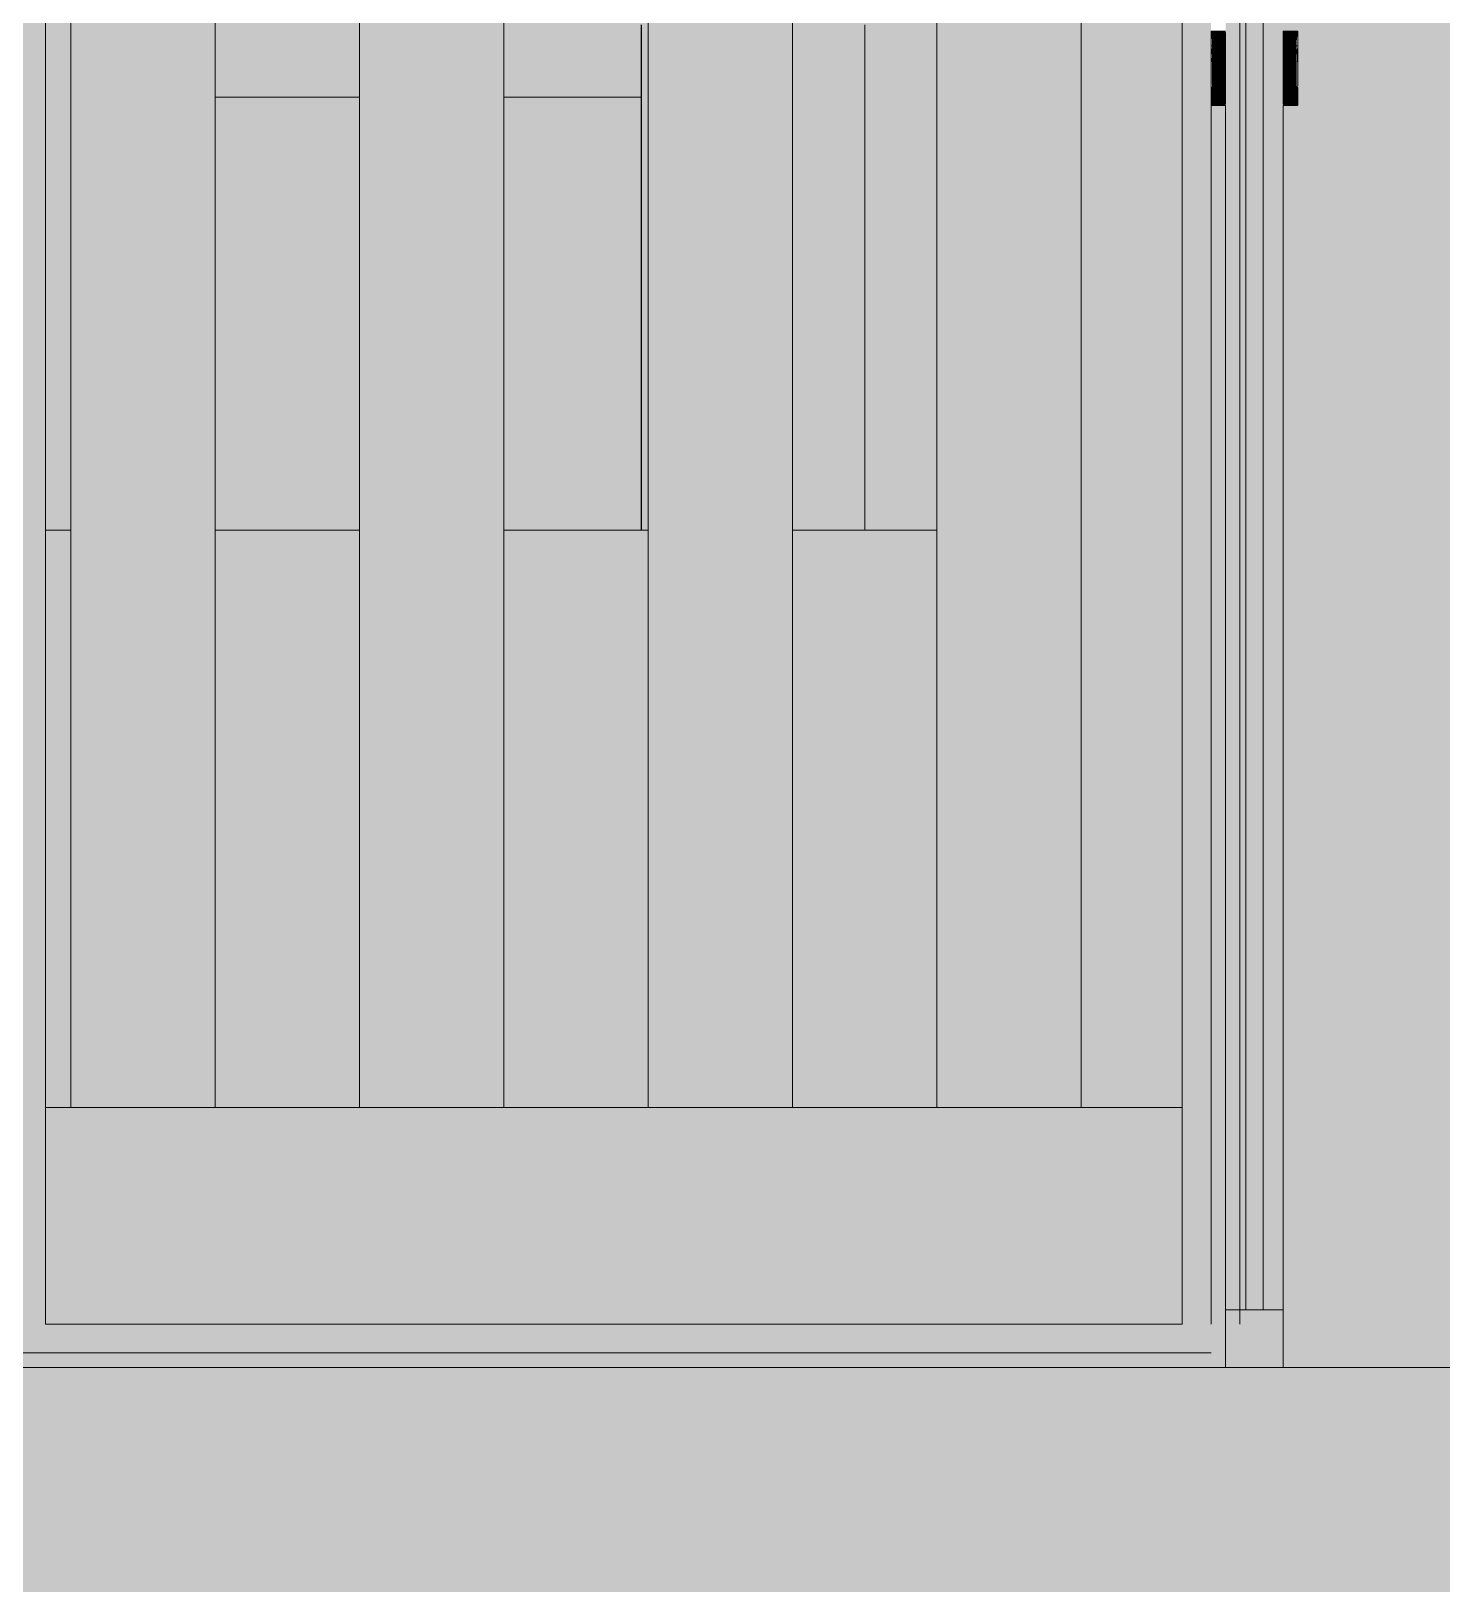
# Model space of a CAD drawing. Header units: centimetres. Extents: x -4381 to 5639, y -3920 to 4826.
# Drawn here: x 70.039 to 71.017, y 32.054 to 33.129 of the extents above; entities that cross this region are included whole.
import ezdxf
from ezdxf.xclip import XClip

# ---------------------------------------------------------------- set-up
doc = ezdxf.new("R2010")
doc.units = ezdxf.units.CM
doc.header["$MEASUREMENT"] = 0
doc.header["$XCLIPFRAME"] = 0
doc.set_wipeout_variables(frame=1)
doc.linetypes.add('Wipeout_Contour', pattern=[100, 0, -100])
for name, color, linetype, lineweight in [('01- MOBILIER_Pen_No__7', 7, 'Continuous', 5), ('Dalles_Pen_No__1', 7, 'Continuous', 5), ('Structural - Bearing_Pen_No__1', 7, 'Continuous', 5), ('Structural - Bearing_Pen_No__101', 252, 'Continuous', 5), ('Structural - Bearing_Pen_No__18', 9, 'Continuous', 5), ('Structural - Bearing_Pen_No__2', 8, 'Continuous', 5)]:
    doc.layers.add(name, color=color, linetype=linetype, lineweight=lineweight)
for name, color, linetype in [('Dalles', 7, 'Continuous'), ('Drawing & Figure', 7, 'Continuous'), ('Structural - Bearing', 7, 'Continuous')]:
    doc.layers.add(name, color=color, linetype=linetype)
for name, color, linetype, lineweight, true_color in [('Structural - Bearing_Pen_No__102', 7, 'Continuous', 5, 0xcccccc), ('Structural - Bearing_Pen_No__112', 7, 'Continuous', 5, 0xd5aaaa), ('Structural - Bearing_Pen_No__186', 7, 'Continuous', 5, 0xe8e8e8), ('Structural - Bearing_Pen_No__62', 7, 'Continuous', 5, 0xaaaaaa)]:
    doc.layers.add(name, color=color, linetype=linetype, lineweight=lineweight, true_color=true_color)

# ---------------------------------------------------------------- blocks, each defined once
blk = doc.blocks.new('Drawing_7_7', base_point=(-363.0919, 32.2036))
at = {"color": 254, "linetype": 'Wipeout_Contour', "lineweight": 0, "ltscale": 1651.164971}
blk.add_wipeout([(70.8869, 35.4036), (70.8869, 34.3036), (70.9069, 34.3036), (70.9069, 33.2294), (70.9169, 33.2294), (70.9169, 33.2136), (70.9619, 33.2136), (70.969, 33.2107), (70.9719, 33.2036), (70.969, 33.1965), (70.9619, 33.1936), (70.9169, 33.1936), (70.9169, 33.1778), (70.9069, 33.1778), (70.9069, 33.1294), (70.9169, 33.1294), (70.9169, 33.0778), (70.9069, 33.0778), (70.9069, 32.2036), (71.1669, 32.2036), (71.1669, 35.4036)], dxfattribs=at).dxf.layer = 'Structural - Bearing'
at = {"color": 254, "linetype": 'Wipeout_Contour', "lineweight": 0, "ltscale": 311.122621}
blk.add_wipeout([(70.0494, 35.3736), (70.0294, 35.3736), (70.0294, 32.2336), (70.0494, 32.2336)], dxfattribs=at).dxf.layer = 'Structural - Bearing'
at = {"color": 254, "linetype": 'Wipeout_Contour', "lineweight": 0, "ltscale": 312.146493}
blk.add_wipeout([(70.8369, 33.1936), (70.8369, 32.2336), (70.8569, 32.2336), (70.8569, 33.1936)], dxfattribs=at).dxf.layer = 'Structural - Bearing'
at = {"color": 254, "linetype": 'Wipeout_Contour', "lineweight": 0, "ltscale": 461.90115}
blk.add_wipeout([(69.1919, 32.2036), (70.8669, 32.2036), (70.8669, 32.2136), (69.2019, 32.2136), (69.2019, 32.2236), (69.1919, 32.2236)], dxfattribs=at).dxf.layer = 'Structural - Bearing'
at = {"layer": 'Dalles', "linetype": 'Continuous', "lineweight": 0, "ltscale": 10, "true_color": 0x000000}
for points in [[(67.5169, 32.2036), (67.5169, 31.9036), (70.8669, 31.9036), (70.8669, 32.2036)], [(88.2669, 31.9036), (88.2669, 32.2036), (70.8669, 32.2036), (70.8669, 31.9036)]]:
    blk.add_hatch(color=18, dxfattribs=at).paths.add_polyline_path(points)
at = {"layer": 'Structural - Bearing_Pen_No__112', "linetype": 'Continuous', "ltscale": 10}
blk.add_hatch(color=256, dxfattribs=at).paths.add_polyline_path([(70.8869, 35.4036), (70.8869, 34.3036), (70.9069, 34.3036), (70.9069, 33.2294), (70.9169, 33.2294), (70.9169, 33.2136), (70.9619, 33.2136), (70.969, 33.2107), (70.9719, 33.2036), (70.969, 33.1965), (70.9619, 33.1936), (70.9169, 33.1936), (70.9169, 33.1778), (70.9069, 33.1778), (70.9069, 33.1294), (70.9169, 33.1294), (70.9169, 33.0778), (70.9069, 33.0778), (70.9069, 32.2036), (71.1669, 32.2036), (71.1669, 35.4036)])
at = {"layer": 'Structural - Bearing_Pen_No__18', "linetype": 'Continuous', "ltscale": 10}
for points in [[(70.0494, 35.3736), (70.0294, 35.3736), (70.0294, 32.2336), (70.0494, 32.2336)], [(70.8369, 33.1936), (70.8369, 32.2336), (70.8569, 32.2336), (70.8569, 33.1936)], [(69.1919, 32.2036), (70.8669, 32.2036), (70.8669, 32.2136), (69.2019, 32.2136), (69.2019, 32.2236), (69.1919, 32.2236)]]:
    blk.add_hatch(color=256, dxfattribs=at).paths.add_polyline_path(points)
at = {"layer": 'Dalles_Pen_No__1', "linetype": 'Continuous', "ltscale": 10}
for p, q in [((70.8669, 32.2036), (67.5169, 32.2036)), ((70.9069, 32.2036), (70.8669, 32.2036)), ((76.5169, 32.2036), (70.9069, 32.2036))]:
    blk.add_line(p, q, dxfattribs=at)
at = {"color": 254, "linetype": 'Wipeout_Contour', "lineweight": 0, "ltscale": 233.976039}
blk.add_wipeout([(70.8579, 33.108), (70.8579, 33.1133), (70.8569, 33.108)], dxfattribs=at).dxf.layer = 'Structural - Bearing'
at = {"color": 254, "linetype": 'Wipeout_Contour', "lineweight": 0, "ltscale": 313.067346}
blk.add_wipeout([(70.9169, 33.108), (70.9169, 33.1133), (70.9159, 33.1133), (70.9159, 33.108)], dxfattribs=at).dxf.layer = 'Structural - Bearing'
at = {"color": 254, "linetype": 'Wipeout_Contour', "lineweight": 0, "ltscale": 465.211169}
blk.add_wipeout([(70.8569, 32.2136), (70.8569, 32.2336), (70.8369, 32.2336), (70.0494, 32.2336), (70.0294, 32.2336), (70.0294, 32.2136)], dxfattribs=at).dxf.layer = 'Structural - Bearing'
at = {"layer": 'Structural - Bearing_Pen_No__18', "linetype": 'Continuous', "ltscale": 10}
blk.add_hatch(color=256, dxfattribs=at).paths.add_polyline_path([(70.8569, 32.2136), (70.8569, 32.2336), (70.8369, 32.2336), (70.0494, 32.2336), (70.0294, 32.2336), (70.0294, 32.2136)])
at = {"layer": 'Structural - Bearing_Pen_No__186', "linetype": 'Continuous', "ltscale": 10}
for points in [[(70.8579, 33.108), (70.8579, 33.1133), (70.8569, 33.108)], [(70.9169, 33.108), (70.9169, 33.1133), (70.9159, 33.1133), (70.9159, 33.108)]]:
    blk.add_hatch(color=256, dxfattribs=at).paths.add_polyline_path(points)
at = {"layer": 'Structural - Bearing_Pen_No__1', "linetype": 'Continuous', "ltscale": 10}
blk.add_line((70.0294, 32.2136), (70.8569, 32.2136), dxfattribs=at)
at = {"color": 254, "linetype": 'Wipeout_Contour', "lineweight": 0, "ltscale": 934.205659}
blk.add_wipeout([(70.8369, 35.3736), (70.0494, 35.3736), (70.0494, 32.2336), (70.8369, 32.2336), (70.8369, 33.1936), (70.8269, 33.1936), (70.8119, 33.1936), (70.8048, 33.1965), (70.8019, 33.2036), (70.8048, 33.2107), (70.8119, 33.2136), (70.8369, 33.2136)], dxfattribs=at).dxf.layer = 'Structural - Bearing'
at = {"color": 254, "linetype": 'Wipeout_Contour', "lineweight": 0, "ltscale": 782.466216}
blk.add_wipeout([(70.8579, 33.108), (70.8569, 33.1065), (70.8569, 33.1036), (70.8569, 33.1007), (70.8569, 33.095), (70.8569, 33.0911), (70.8579, 33.095), (70.8579, 33.1007), (70.8579, 33.1036), (70.8579, 33.1065)], dxfattribs=at).dxf.layer = 'Structural - Bearing'
at = {"color": 254, "linetype": 'Wipeout_Contour', "lineweight": 0, "ltscale": 939.522437}
blk.add_wipeout([(70.9169, 33.108), (70.9159, 33.108), (70.9159, 33.1065), (70.9159, 33.1036), (70.9159, 33.1007), (70.9159, 33.095), (70.9159, 33.0911), (70.9169, 33.0911), (70.9169, 33.095), (70.9169, 33.1007), (70.9169, 33.1036), (70.9169, 33.1065)], dxfattribs=at).dxf.layer = 'Structural - Bearing'
at = {"color": 254, "linetype": 'Wipeout_Contour', "lineweight": 0, "ltscale": 312.103492}
blk.add_wipeout([(70.8669, 33.0778), (70.8569, 33.0778), (70.8569, 32.2336), (70.8669, 32.2336)], dxfattribs=at).dxf.layer = 'Structural - Bearing'
at = {"layer": 'Structural - Bearing', "linetype": 'Continuous', "lineweight": 0, "ltscale": 10, "true_color": 0x000000}
blk.add_hatch(color=18, dxfattribs=at).paths.add_polyline_path([(70.8769, 32.2336), (70.8569, 32.2336), (70.8569, 32.2136), (70.8769, 32.2136)])
blk.add_hatch(color=18, dxfattribs=at).paths.add_polyline_path([(70.8769, 32.2336), (70.8569, 32.2336), (70.8569, 32.2136), (70.8769, 32.2136)])
at = {"layer": 'Structural - Bearing_Pen_No__102', "linetype": 'Continuous', "ltscale": 10}
blk.add_hatch(color=256, dxfattribs=at).paths.add_polyline_path([(70.8369, 35.3736), (70.0494, 35.3736), (70.0494, 32.2336), (70.8369, 32.2336), (70.8369, 33.1936), (70.8269, 33.1936), (70.8119, 33.1936), (70.8048, 33.1965), (70.8019, 33.2036), (70.8048, 33.2107), (70.8119, 33.2136), (70.8369, 33.2136)])
at = {"layer": 'Structural - Bearing_Pen_No__18', "linetype": 'Continuous', "ltscale": 10}
for points in [[(70.8579, 33.108), (70.8569, 33.1065), (70.8569, 33.1036), (70.8569, 33.1007), (70.8569, 33.095), (70.8569, 33.0911), (70.8579, 33.095), (70.8579, 33.1007), (70.8579, 33.1036), (70.8579, 33.1065)], [(70.9169, 33.108), (70.9159, 33.108), (70.9159, 33.1065), (70.9159, 33.1036), (70.9159, 33.1007), (70.9159, 33.095), (70.9159, 33.0911), (70.9169, 33.0911), (70.9169, 33.095), (70.9169, 33.1007), (70.9169, 33.1036), (70.9169, 33.1065)], [(70.8669, 33.0778), (70.8569, 33.0778), (70.8569, 32.2336), (70.8669, 32.2336)]]:
    blk.add_hatch(color=256, dxfattribs=at).paths.add_polyline_path(points)
at = {"layer": '01- MOBILIER_Pen_No__7', "linetype": 'Continuous', "ltscale": 10}
for p, q in [((70.4621, 33.1336), (70.4621, 32.7836)), ((70.4622, 33.1336), (70.4622, 32.7836)), ((70.6169, 33.1336), (70.6169, 32.7836)), ((70.1669, 33.0836), (70.2669, 33.0836)), ((70.3669, 33.0836), (70.4621, 33.0836)), ((70.6669, 33.0836), (70.6669, 32.7836)), ((70.0494, 32.7836), (70.0669, 32.7836)), ((70.1669, 32.7836), (70.2669, 32.7836)), ((70.3669, 32.7836), (70.4669, 32.7836)), ((70.5669, 32.7836), (70.6669, 32.7836))]:
    blk.add_line(p, q, dxfattribs=at)
at = {"layer": 'Dalles_Pen_No__1', "linetype": 'Continuous', "ltscale": 10}
for p, q in [((70.0669, 32.3836), (70.0494, 32.3836)), ((70.2669, 32.3836), (70.1669, 32.3836)), ((70.4669, 32.3836), (70.3669, 32.3836)), ((70.6669, 32.3836), (70.5669, 32.3836)), ((70.8369, 32.3836), (70.7669, 32.3836))]:
    blk.add_line(p, q, dxfattribs=at)
at = {"layer": 'Structural - Bearing_Pen_No__1', "linetype": 'Continuous', "ltscale": 10}
for p, q in [((70.0494, 35.3736), (70.0494, 32.2336)), ((70.0669, 32.3836), (70.0669, 35.3736)), ((70.1669, 32.3836), (70.1669, 35.3736)), ((70.2669, 32.3836), (70.2669, 35.3736)), ((70.3669, 32.3836), (70.3669, 35.3736)), ((70.4669, 32.3836), (70.4669, 35.3736)), ((70.5669, 32.3836), (70.5669, 35.3736)), ((70.6669, 32.3836), (70.6669, 35.3736)), ((70.7669, 32.3836), (70.7669, 35.3736)), ((70.8369, 32.2336), (70.8369, 33.1936)), ((70.0669, 32.3836), (70.1669, 32.3836)), ((70.2669, 32.3836), (70.3669, 32.3836)), ((70.4669, 32.3836), (70.5669, 32.3836)), ((70.6669, 32.3836), (70.7669, 32.3836)), ((70.0494, 32.2336), (70.8369, 32.2336))]:
    blk.add_line(p, q, dxfattribs=at)
at = {"color": 254, "linetype": 'Wipeout_Contour', "lineweight": 0, "ltscale": 390.290206}
blk.add_wipeout([(70.8579, 33.1133), (70.8579, 33.1153), (70.8579, 33.1188), (70.8569, 33.1153), (70.8569, 33.1133)], dxfattribs=at).dxf.layer = 'Structural - Bearing'
at = {"color": 254, "linetype": 'Wipeout_Contour', "lineweight": 0, "ltscale": 390.557633}
blk.add_wipeout([(70.9169, 33.1133), (70.9169, 33.1153), (70.9169, 33.1188), (70.9159, 33.1153), (70.9159, 33.1133)], dxfattribs=at).dxf.layer = 'Structural - Bearing'
at = {"color": 254, "linetype": 'Wipeout_Contour', "lineweight": 0, "ltscale": 233.951444}
blk.add_wipeout([(70.8579, 33.09), (70.8579, 33.0911), (70.8569, 33.09)], dxfattribs=at).dxf.layer = 'Structural - Bearing'
at = {"color": 254, "linetype": 'Wipeout_Contour', "lineweight": 0, "ltscale": 312.819661}
blk.add_wipeout([(70.8668, 33.0788), (70.8668, 33.0811), (70.858, 33.0811), (70.858, 33.0788)], dxfattribs=at).dxf.layer = 'Structural - Bearing'
at = {"color": 254, "linetype": 'Wipeout_Contour', "lineweight": 0, "ltscale": 313.03332}
blk.add_wipeout([(70.9169, 33.09), (70.9169, 33.0911), (70.9159, 33.0911), (70.9159, 33.09)], dxfattribs=at).dxf.layer = 'Structural - Bearing'
at = {"layer": 'Structural - Bearing_Pen_No__101', "linetype": 'Continuous', "ltscale": 10}
for points in [[(70.8579, 33.1133), (70.8579, 33.1153), (70.8579, 33.1188), (70.8569, 33.1153), (70.8569, 33.1133)], [(70.9169, 33.1133), (70.9169, 33.1153), (70.9169, 33.1188), (70.9159, 33.1153), (70.9159, 33.1133)]]:
    blk.add_hatch(color=256, dxfattribs=at).paths.add_polyline_path(points)
at = {"layer": 'Structural - Bearing_Pen_No__186', "linetype": 'Continuous', "ltscale": 10}
for points in [[(70.8579, 33.09), (70.8579, 33.0911), (70.8569, 33.09)], [(70.8668, 33.0788), (70.8668, 33.0811), (70.858, 33.0811), (70.858, 33.0788)], [(70.9169, 33.09), (70.9169, 33.0911), (70.9159, 33.0911), (70.9159, 33.09)]]:
    blk.add_hatch(color=256, dxfattribs=at).paths.add_polyline_path(points)
at = {"color": 254, "linetype": 'Wipeout_Contour', "lineweight": 0, "ltscale": 312.889728}
blk.add_wipeout([(70.858, 33.1166), (70.8668, 33.1166), (70.8668, 33.1261), (70.858, 33.1261)], dxfattribs=at).dxf.layer = 'Structural - Bearing'
at = {"color": 254, "linetype": 'Wipeout_Contour', "lineweight": 0, "ltscale": 313.067297}
blk.add_wipeout([(70.9158, 33.1166), (70.9158, 33.1261), (70.907, 33.1261), (70.907, 33.1166)], dxfattribs=at).dxf.layer = 'Structural - Bearing'
at = {"color": 254, "linetype": 'Wipeout_Contour', "lineweight": 0, "ltscale": 312.8296}
blk.add_wipeout([(70.858, 33.0811), (70.8668, 33.0811), (70.8668, 33.0906), (70.858, 33.0906)], dxfattribs=at).dxf.layer = 'Structural - Bearing'
at = {"layer": 'Structural - Bearing_Pen_No__186', "linetype": 'Continuous', "ltscale": 10}
blk.add_hatch(color=256, dxfattribs=at).paths.add_polyline_path([(70.858, 33.0811), (70.8668, 33.0811), (70.8668, 33.0906), (70.858, 33.0906)])
at = {"layer": 'Structural - Bearing_Pen_No__2', "linetype": 'Continuous', "ltscale": 10}
for points in [[(70.858, 33.1166), (70.8668, 33.1166), (70.8668, 33.1261), (70.858, 33.1261)], [(70.9158, 33.1166), (70.9158, 33.1261), (70.907, 33.1261), (70.907, 33.1166)]]:
    blk.add_hatch(color=256, dxfattribs=at).paths.add_polyline_path(points)
at = {"layer": 'Structural - Bearing_Pen_No__1', "linetype": 'Continuous', "ltscale": 10}
blk.add_line((70.8569, 33.0778), (70.8569, 32.2336), dxfattribs=at)
at = {"color": 254, "linetype": 'Wipeout_Contour', "lineweight": 0, "ltscale": 312.899747}
blk.add_wipeout([(70.858, 33.1261), (70.8668, 33.1261), (70.8668, 33.1284), (70.858, 33.1284)], dxfattribs=at).dxf.layer = 'Structural - Bearing'
at = {"color": 254, "linetype": 'Wipeout_Contour', "lineweight": 0, "ltscale": 313.07731}
blk.add_wipeout([(70.9158, 33.1261), (70.9158, 33.1284), (70.907, 33.1284), (70.907, 33.1261)], dxfattribs=at).dxf.layer = 'Structural - Bearing'
at = {"color": 254, "linetype": 'Wipeout_Contour', "lineweight": 0, "ltscale": 312.870645}
blk.add_wipeout([(70.858, 33.1036), (70.8668, 33.1036), (70.8668, 33.1166), (70.858, 33.1166)], dxfattribs=at).dxf.layer = 'Structural - Bearing'
at = {"color": 254, "linetype": 'Wipeout_Contour', "lineweight": 0, "ltscale": 313.048225}
blk.add_wipeout([(70.9158, 33.1036), (70.9158, 33.1166), (70.907, 33.1166), (70.907, 33.1036)], dxfattribs=at).dxf.layer = 'Structural - Bearing'
at = {"layer": 'Structural - Bearing_Pen_No__101', "linetype": 'Continuous', "ltscale": 10}
for points in [[(70.858, 33.1261), (70.8668, 33.1261), (70.8668, 33.1284), (70.858, 33.1284)], [(70.9158, 33.1261), (70.9158, 33.1284), (70.907, 33.1284), (70.907, 33.1261)]]:
    blk.add_hatch(color=256, dxfattribs=at).paths.add_polyline_path(points)
at = {"layer": 'Structural - Bearing_Pen_No__62', "linetype": 'Continuous', "ltscale": 10}
for points in [[(70.858, 33.1036), (70.8668, 33.1036), (70.8668, 33.1166), (70.858, 33.1166)], [(70.9158, 33.1036), (70.9158, 33.1166), (70.907, 33.1166), (70.907, 33.1036)]]:
    blk.add_hatch(color=256, dxfattribs=at).paths.add_polyline_path(points)
at = {"layer": 'Structural - Bearing_Pen_No__1', "linetype": 'Continuous', "ltscale": 10}
for p, q in [((70.8569, 33.1191), (70.8569, 33.1188)), ((70.8579, 33.1191), (70.8569, 33.1191)), ((70.8579, 33.1188), (70.8579, 33.1191)), ((70.8579, 33.1188), (70.8579, 33.1153)), ((70.8579, 33.1133), (70.8579, 33.1153)), ((70.9159, 33.1191), (70.9159, 33.1188)), ((70.9169, 33.1191), (70.9159, 33.1191)), ((70.9159, 33.1188), (70.9159, 33.1153)), ((70.9159, 33.1153), (70.9159, 33.1133)), ((70.9169, 33.1188), (70.9169, 33.1191)), ((70.9169, 33.1188), (70.9169, 33.1153)), ((70.9169, 33.1133), (70.9169, 33.1153))]:
    blk.add_line(p, q, dxfattribs=at)
at = {"layer": 'Structural - Bearing_Pen_No__1', "linetype": 'Continuous', "ltscale": 10, "flags": 128}
for points in [[(70.8569, 33.1293), (70.8569, 33.1191)], [(70.8579, 33.1283), (70.8579, 33.1191)], [(70.9159, 33.1283), (70.9159, 33.1191)], [(70.9169, 33.1293), (70.9169, 33.1191)]]:
    blk.add_lwpolyline(points, dxfattribs=at)
at = {"color": 254, "linetype": 'Wipeout_Contour', "lineweight": 0, "ltscale": 312.848637}
blk.add_wipeout([(70.858, 33.0906), (70.8668, 33.0906), (70.8668, 33.1036), (70.858, 33.1036)], dxfattribs=at).dxf.layer = 'Structural - Bearing'
at = {"color": 254, "linetype": 'Wipeout_Contour', "lineweight": 0, "ltscale": 313.026229}
blk.add_wipeout([(70.9158, 33.0906), (70.9158, 33.1036), (70.907, 33.1036), (70.907, 33.0906)], dxfattribs=at).dxf.layer = 'Structural - Bearing'
at = {"layer": 'Structural - Bearing_Pen_No__102', "linetype": 'Continuous', "ltscale": 10}
for points in [[(70.858, 33.0906), (70.8668, 33.0906), (70.8668, 33.1036), (70.858, 33.1036)], [(70.9158, 33.0906), (70.9158, 33.1036), (70.907, 33.1036), (70.907, 33.0906)]]:
    blk.add_hatch(color=256, dxfattribs=at).paths.add_polyline_path(points)
at = {"layer": 'Structural - Bearing_Pen_No__1', "linetype": 'Continuous', "ltscale": 10}
for p, q in [((70.8569, 33.1191), (70.8569, 33.09)), ((70.8579, 33.108), (70.8579, 33.1133)), ((70.9169, 33.108), (70.9169, 33.1133)), ((70.8579, 33.108), (70.8579, 33.1065)), ((70.8579, 33.1065), (70.8579, 33.1036)), ((70.8579, 33.1036), (70.8579, 33.1007)), ((70.9159, 33.1065), (70.9159, 33.108)), ((70.9159, 33.1065), (70.9159, 33.1036)), ((70.9159, 33.1036), (70.9159, 33.1007)), ((70.9169, 33.108), (70.9169, 33.1065)), ((70.9169, 33.1065), (70.9169, 33.1036)), ((70.9169, 33.1036), (70.9169, 33.1007)), ((70.8579, 33.1007), (70.8579, 33.095)), ((70.8579, 33.095), (70.8579, 33.0911)), ((70.8569, 33.09), (70.8569, 33.0911)), ((70.8579, 33.09), (70.8569, 33.09)), ((70.8579, 33.0911), (70.8579, 33.09))]:
    blk.add_line(p, q, dxfattribs=at)
at = {"layer": 'Structural - Bearing_Pen_No__1', "linetype": 'Continuous', "ltscale": 10, "flags": 128}
for points in [[(70.8569, 33.09), (70.8569, 33.0778)], [(70.8579, 33.09), (70.8579, 33.0788)]]:
    blk.add_lwpolyline(points, dxfattribs=at)
at = {"color": 254, "linetype": 'Wipeout_Contour', "lineweight": 0, "ltscale": 313.007203}
blk.add_wipeout([(70.9158, 33.0811), (70.9158, 33.0906), (70.907, 33.0906), (70.907, 33.0811)], dxfattribs=at).dxf.layer = 'Structural - Bearing'
at = {"layer": 'Structural - Bearing_Pen_No__186', "linetype": 'Continuous', "ltscale": 10}
blk.add_hatch(color=256, dxfattribs=at).paths.add_polyline_path([(70.9158, 33.0811), (70.9158, 33.0906), (70.907, 33.0906), (70.907, 33.0811)])
at = {"layer": 'Structural - Bearing_Pen_No__1', "linetype": 'Continuous', "ltscale": 10}
for p, q in [((70.9159, 33.1007), (70.9159, 33.095)), ((70.9159, 33.095), (70.9159, 33.0911)), ((70.9169, 33.1007), (70.9169, 33.095)), ((70.9169, 33.095), (70.9169, 33.0911)), ((70.9159, 33.09), (70.9159, 33.0911)), ((70.9159, 33.0911), (70.9169, 33.09))]:
    blk.add_line(p, q, dxfattribs=at)
at = {"color": 254, "linetype": 'Wipeout_Contour', "lineweight": 0, "ltscale": 312.99727}
blk.add_wipeout([(70.9158, 33.0788), (70.9158, 33.0811), (70.907, 33.0811), (70.907, 33.0788)], dxfattribs=at).dxf.layer = 'Structural - Bearing'
at = {"layer": 'Structural - Bearing_Pen_No__186', "linetype": 'Continuous', "ltscale": 10}
blk.add_hatch(color=256, dxfattribs=at).paths.add_polyline_path([(70.9158, 33.0788), (70.9158, 33.0811), (70.907, 33.0811), (70.907, 33.0788)])
at = {"layer": 'Structural - Bearing_Pen_No__1', "linetype": 'Continuous', "ltscale": 10, "flags": 128}
for points in [[(70.9159, 33.09), (70.9159, 33.0788)], [(70.9169, 33.09), (70.9169, 33.0778)]]:
    blk.add_lwpolyline(points, dxfattribs=at)
at = {"color": 254, "linetype": 'Wipeout_Contour', "lineweight": 0, "ltscale": 313.189902}
blk.add_wipeout([(70.8669, 32.2436), (70.9069, 32.2436), (70.9069, 34.2356), (70.8669, 34.2356)], dxfattribs=at).dxf.layer = 'Structural - Bearing'
at = {"layer": 'Structural - Bearing', "linetype": 'Continuous', "lineweight": 0, "ltscale": 10, "true_color": 0xffffff}
for points in [[(70.8579, 33.1283), (70.8668, 33.1284), (70.8669, 33.1294), (70.857, 33.1294), (70.8569, 33.1191)], [(70.9169, 33.1293), (70.907, 33.1294), (70.9069, 33.1284), (70.9158, 33.1284), (70.9159, 33.1191)], [(70.8569, 33.09), (70.8569, 33.0779), (70.8668, 33.0778), (70.8669, 33.0788), (70.858, 33.0788), (70.8579, 33.09)], [(70.9159, 33.09), (70.9159, 33.0789), (70.907, 33.0788), (70.9069, 33.0778), (70.9168, 33.0778), (70.9169, 33.09)], [(70.8669, 32.2036), (70.9069, 32.2036), (70.9069, 32.2436), (70.8669, 32.2436)]]:
    blk.add_hatch(color=7, dxfattribs=at).paths.add_polyline_path(points)
at = {"layer": 'Structural - Bearing_Pen_No__18', "linetype": 'Continuous', "ltscale": 10}
blk.add_hatch(color=256, dxfattribs=at).paths.add_polyline_path([(70.8669, 32.2436), (70.9069, 32.2436), (70.9069, 34.2356), (70.8669, 34.2356)])
at = {"layer": 'Structural - Bearing_Pen_No__1', "linetype": 'Continuous', "ltscale": 10}
for p, q in [((70.8769, 32.2336), (70.8769, 35.3736)), ((70.8809, 34.2356), (70.8809, 32.2436)), ((70.8929, 32.2436), (70.8929, 34.2356)), ((70.8669, 33.1261), (70.8669, 33.1284)), ((70.8669, 33.1166), (70.8669, 33.1261)), ((70.9069, 33.1261), (70.9069, 33.1284)), ((70.9069, 33.1166), (70.9069, 33.1261)), ((70.8669, 33.1036), (70.8669, 33.1166)), ((70.9069, 33.1036), (70.9069, 33.1166)), ((70.8669, 33.0906), (70.8669, 33.1036)), ((70.9069, 33.0906), (70.9069, 33.1036)), ((70.8669, 33.0811), (70.8669, 33.0906)), ((70.8669, 33.0788), (70.8669, 33.0811)), ((70.9069, 33.0811), (70.9069, 33.0906)), ((70.9069, 33.0788), (70.9069, 33.0811)), ((70.8669, 32.2436), (70.8669, 33.0778)), ((70.9069, 32.2436), (70.9069, 33.0778)), ((70.8669, 32.2436), (70.8669, 32.2036)), ((70.9069, 32.2436), (70.8669, 32.2436)), ((70.9069, 32.2436), (70.9069, 32.2036))]:
    blk.add_line(p, q, dxfattribs=at)
at = {"layer": 'Structural - Bearing_Pen_No__1', "linetype": 'Continuous', "ltscale": 10, "flags": 128}
for points in [[(70.8668, 33.1294), (70.8569, 33.1294)], [(70.8668, 33.1284), (70.8579, 33.1284)], [(70.9069, 33.1294), (70.9069, 33.1284)], [(70.9168, 33.1294), (70.9069, 33.1294)], [(70.9158, 33.1284), (70.9069, 33.1284)], [(70.8668, 33.0778), (70.8569, 33.0778)], [(70.8668, 33.0788), (70.8579, 33.0788)], [(70.9158, 33.0788), (70.9069, 33.0788)], [(70.9168, 33.0778), (70.9069, 33.0778)]]:
    blk.add_lwpolyline(points, dxfattribs=at)

msp = doc.modelspace()

# ---------------------------------------------------------------- block references
at = {"layer": 'Drawing & Figure', "color": 151, "linetype": 'Continuous', "lineweight": 5, "ltscale": 10, "true_color": 0x80c2ff}
ref = msp.add_blockref('Drawing_7_7', (-363.09186, 32.20361), dxfattribs=at)
XClip(ref).set_block_clipping_path([(51.7463984619, 23.6253966175), (100.4426918859, 45.1170657245)])

doc.saveas('drawing.dxf')
